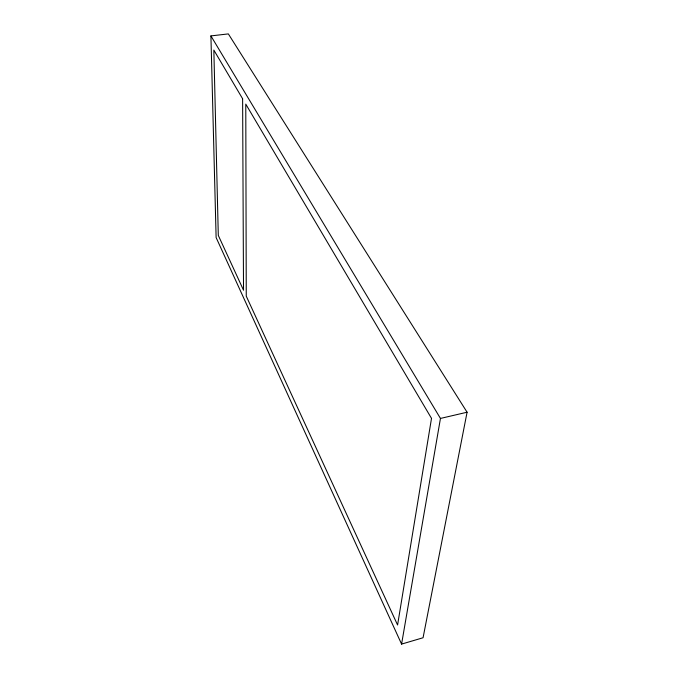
<?xml version="1.0" encoding="UTF-8"?>
<svg xmlns="http://www.w3.org/2000/svg" width="678" height="678" viewBox="0 0 678 678"><rect width="100%" height="100%" fill="white"/><g stroke="black" fill="none" stroke-linecap="round" stroke-linejoin="round"><path stroke-width="1.02" d="M401.579 644.1L440.454 418.436L210.917 35.909L228.35 33.9L467.083 412.224L423.064 637.752L401.579 644.1L216.121 237.554L210.917 35.909M440.454 418.436L467.083 412.224M431.505 418.377L397.579 625.014L246.258 296.159L245.775 104.115L431.505 418.377M242.614 98.768L213.841 50.079L218.299 235.393L243.521 290.209L242.614 98.768"/></g></svg>
